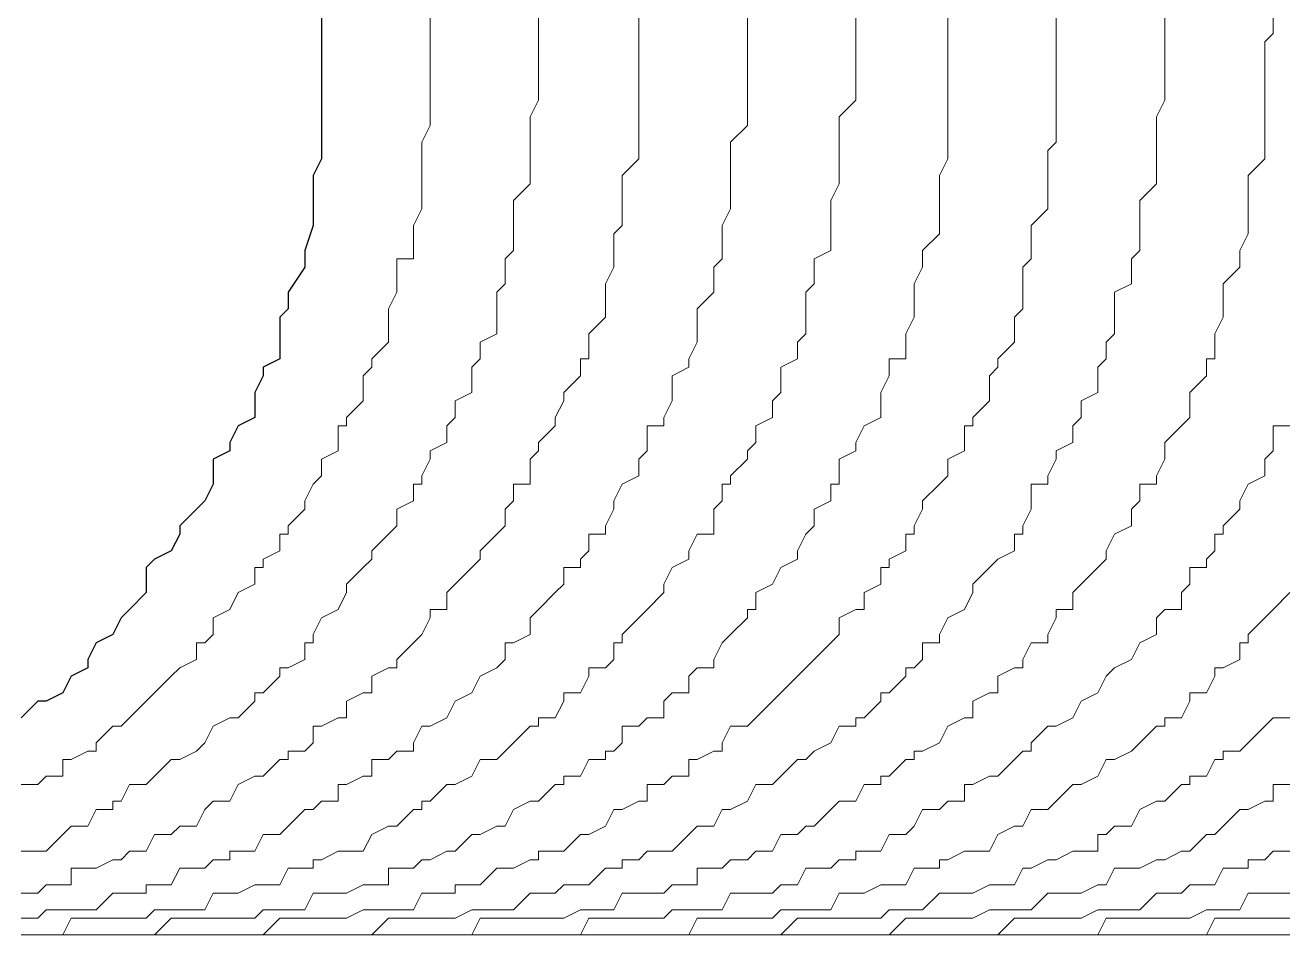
# Model space of a CAD drawing. Header units: millimetres. Extents: x 37084 to 180780, y -153145 to -16322.
# Drawn here: x 70329.1 to 70643.2, y -115384.8 to -115158.1 of the extents above; entities that cross this region are included whole.
import ezdxf

# ---------------------------------------------------------------- set-up
doc = ezdxf.new("R2010")
doc.units = ezdxf.units.MM
doc.header["$MEASUREMENT"] = 0
doc.linetypes.add('CONTINU', pattern=[0])
doc.layers.add('00', color=5, linetype='Continuous', lineweight=9)

# ---------------------------------------------------------------- blocks, each defined once
blk = doc.blocks.new('MBA')
at = {"color": 0, "linetype": 'ByBlock', "lineweight": 25}
blk.add_lwpolyline([(1952764.27, 286732.44), (1952764.27, 286728.27), (1952764.27, 286722.03), (1952764.27, 286719.95), (1952764.27, 286717.87), (1952764.27, 286711.63), (1952764.27, 286707.47), (1952764.27, 286705.39), (1952764.27, 286699.15), (1952764.27, 286697.07), (1952762.19, 286692.91), (1952762.19, 286686.67), (1952762.19, 286684.59), (1952762.19, 286680.43), (1952760.11, 286674.19), (1952760.11, 286672.11), (1952760.11, 286670.03), (1952755.95, 286663.79), (1952755.95, 286659.63), (1952753.87, 286657.55), (1952753.87, 286653.39), (1952753.87, 286647.15), (1952749.71, 286645.07), (1952749.71, 286642.99), (1952747.63, 286638.83), (1952747.63, 286632.59), (1952743.47, 286630.51), (1952741.39, 286626.35), (1952741.39, 286624.27), (1952737.23, 286622.19), (1952737.23, 286615.95), (1952735.15, 286611.79), (1952733.07, 286609.71), (1952728.91, 286605.55), (1952728.91, 286603.47), (1952726.83, 286599.31), (1952722.67, 286597.22), (1952720.59, 286595.14), (1952720.59, 286588.9), (1952716.43, 286584.74), (1952714.35, 286582.66), (1952712.27, 286578.5), (1952708.1, 286576.42), (1952706.02, 286572.26), (1952706.02, 286570.18), (1952701.86, 286568.1), (1952699.78, 286563.94), (1952695.62, 286561.86), (1952693.54, 286561.86), (1952689.38, 286557.7)], dxfattribs=at)
at = {"color": 0, "linetype": 'ByBlock', "lineweight": 13}
for points in [[(1952791.31, 286732.44), (1952791.31, 286728.27), (1952791.31, 286726.19), (1952791.31, 286722.03), (1952791.31, 286719.95), (1952791.31, 286717.87), (1952791.31, 286713.71), (1952791.31, 286711.63), (1952791.31, 286707.47), (1952791.31, 286705.39), (1952789.23, 286701.23), (1952789.23, 286699.15), (1952789.23, 286697.07), (1952789.23, 286692.91), (1952789.23, 286690.83), (1952789.23, 286686.67), (1952789.23, 286684.59), (1952787.15, 286680.43), (1952787.15, 286678.35), (1952787.15, 286674.19), (1952787.15, 286672.11), (1952782.99, 286672.11), (1952782.99, 286670.03), (1952782.99, 286665.87), (1952782.99, 286663.79), (1952780.91, 286659.63), (1952780.91, 286657.55), (1952780.91, 286653.39), (1952780.91, 286651.31), (1952776.75, 286647.15), (1952776.75, 286645.07), (1952774.67, 286642.99), (1952774.67, 286638.83), (1952774.67, 286636.75), (1952770.51, 286632.59), (1952770.51, 286630.51), (1952768.43, 286630.51), (1952768.43, 286626.35), (1952768.43, 286624.27), (1952764.27, 286622.19), (1952764.27, 286618.03), (1952762.19, 286615.95), (1952760.11, 286611.79), (1952760.11, 286609.71), (1952755.95, 286605.55), (1952755.95, 286603.47), (1952753.87, 286603.47), (1952753.87, 286599.31), (1952749.71, 286597.22), (1952749.71, 286595.14), (1952747.63, 286595.14), (1952747.63, 286590.98), (1952743.47, 286588.9), (1952741.39, 286584.74), (1952737.23, 286582.66), (1952737.23, 286578.5), (1952735.15, 286576.42), (1952733.07, 286576.42), (1952733.07, 286572.26), (1952728.91, 286570.18), (1952726.83, 286568.1), (1952722.67, 286563.94), (1952720.59, 286561.86), (1952716.43, 286557.7), (1952714.35, 286555.62), (1952712.27, 286555.62), (1952708.1, 286551.46), (1952708.1, 286549.38), (1952706.02, 286549.38), (1952701.86, 286547.3), (1952699.78, 286547.3), (1952699.78, 286543.14), (1952695.62, 286543.14), (1952693.54, 286541.06), (1952689.38, 286541.06)], [(1952818.35, 286732.44), (1952818.35, 286728.27), (1952818.35, 286726.19), (1952818.35, 286722.03), (1952818.35, 286719.95), (1952818.35, 286717.87), (1952818.35, 286713.71), (1952818.35, 286711.63), (1952816.27, 286707.47), (1952816.27, 286705.39), (1952816.27, 286701.23), (1952816.27, 286699.15), (1952816.27, 286697.07), (1952816.27, 286692.91), (1952816.27, 286690.83), (1952812.11, 286686.67), (1952812.11, 286684.59), (1952812.11, 286680.43), (1952812.11, 286678.35), (1952812.11, 286674.19), (1952810.03, 286672.11), (1952810.03, 286670.03), (1952810.03, 286665.87), (1952807.95, 286663.79), (1952807.95, 286659.63), (1952807.95, 286657.55), (1952807.95, 286653.39), (1952803.79, 286651.31), (1952803.79, 286647.15), (1952801.71, 286645.07), (1952801.71, 286642.99), (1952801.71, 286638.83), (1952797.55, 286636.75), (1952797.55, 286632.59), (1952795.47, 286630.51), (1952795.47, 286626.35), (1952791.31, 286624.27), (1952791.31, 286622.19), (1952789.23, 286618.03), (1952789.23, 286615.95), (1952787.15, 286615.95), (1952787.15, 286611.79), (1952782.99, 286609.71), (1952782.99, 286605.55), (1952780.91, 286603.47), (1952776.75, 286599.31), (1952776.75, 286597.22), (1952774.67, 286595.14), (1952770.51, 286590.98), (1952770.51, 286588.9), (1952768.43, 286584.74), (1952764.27, 286582.66), (1952762.19, 286578.5), (1952762.19, 286576.42), (1952760.11, 286576.42), (1952760.11, 286572.26), (1952755.95, 286570.18), (1952753.87, 286570.18), (1952753.87, 286568.1), (1952749.71, 286563.94), (1952747.63, 286563.94), (1952747.63, 286561.86), (1952743.47, 286557.7), (1952741.39, 286557.7), (1952737.23, 286555.62), (1952735.15, 286551.46), (1952733.07, 286549.38), (1952728.91, 286547.3), (1952726.83, 286547.3), (1952722.67, 286543.14), (1952720.59, 286541.06), (1952716.43, 286541.06), (1952714.35, 286536.9), (1952712.27, 286536.9), (1952712.27, 286534.82), (1952708.1, 286534.82), (1952706.02, 286530.66), (1952701.86, 286530.66), (1952699.78, 286528.58), (1952695.62, 286524.42), (1952693.54, 286524.42), (1952689.38, 286524.42)], [(1952843.32, 286732.44), (1952843.32, 286728.27), (1952843.32, 286726.19), (1952843.32, 286722.03), (1952843.32, 286719.95), (1952843.32, 286717.87), (1952843.32, 286713.71), (1952843.32, 286711.63), (1952843.32, 286707.47), (1952843.32, 286705.39), (1952843.32, 286701.23), (1952843.32, 286699.15), (1952843.32, 286697.07), (1952839.15, 286692.91), (1952839.15, 286690.83), (1952839.15, 286686.67), (1952839.15, 286684.59), (1952839.15, 286680.43), (1952837.07, 286678.35), (1952837.07, 286674.19), (1952837.07, 286672.11), (1952837.07, 286670.03), (1952834.99, 286665.87), (1952834.99, 286663.79), (1952834.99, 286659.63), (1952834.99, 286657.55), (1952830.83, 286653.39), (1952830.83, 286651.31), (1952830.83, 286647.15), (1952828.75, 286647.15), (1952828.75, 286645.07), (1952828.75, 286642.99), (1952824.59, 286638.83), (1952824.59, 286636.75), (1952822.51, 286632.59), (1952822.51, 286630.51), (1952818.35, 286626.35), (1952818.35, 286624.27), (1952816.27, 286622.19), (1952816.27, 286618.03), (1952816.27, 286615.95), (1952812.11, 286615.95), (1952812.11, 286611.79), (1952810.03, 286609.71), (1952810.03, 286605.55), (1952807.95, 286603.47), (1952803.79, 286599.31), (1952803.79, 286597.22), (1952801.71, 286595.14), (1952797.55, 286590.98), (1952795.47, 286588.9), (1952795.47, 286584.74), (1952791.31, 286584.74), (1952791.31, 286582.66), (1952789.23, 286578.5), (1952787.15, 286576.42), (1952782.99, 286572.26), (1952782.99, 286570.18), (1952780.91, 286570.18), (1952776.75, 286568.1), (1952776.75, 286563.94), (1952774.67, 286563.94), (1952770.51, 286561.86), (1952770.51, 286557.7), (1952768.43, 286557.7), (1952764.27, 286555.62), (1952762.19, 286555.62), (1952762.19, 286551.46), (1952760.11, 286549.38), (1952755.95, 286549.38), (1952755.95, 286547.3), (1952753.87, 286547.3), (1952749.71, 286543.14), (1952747.63, 286543.14), (1952743.47, 286541.06), (1952741.39, 286536.9), (1952737.23, 286536.9), (1952735.15, 286534.82), (1952733.07, 286530.66), (1952728.91, 286530.66), (1952726.83, 286528.58), (1952722.67, 286528.58), (1952720.59, 286524.42), (1952716.43, 286524.42), (1952714.35, 286522.34), (1952712.27, 286522.34), (1952708.1, 286520.26), (1952706.02, 286520.26), (1952701.86, 286520.26), (1952701.86, 286516.1), (1952699.78, 286516.1), (1952695.62, 286516.1), (1952693.54, 286514.02), (1952689.38, 286514.02)], [(1952870.36, 286732.44), (1952870.36, 286728.27), (1952870.36, 286726.19), (1952870.36, 286722.03), (1952870.36, 286719.95), (1952870.36, 286717.87), (1952870.36, 286713.71), (1952870.36, 286711.63), (1952870.36, 286707.47), (1952870.36, 286705.39), (1952866.2, 286701.23), (1952866.2, 286699.15), (1952866.2, 286697.07), (1952866.2, 286692.91), (1952866.2, 286690.83), (1952866.2, 286686.67), (1952866.2, 286684.59), (1952864.12, 286680.43), (1952864.12, 286678.35), (1952864.12, 286674.19), (1952864.12, 286672.11), (1952862.04, 286670.03), (1952862.04, 286665.87), (1952862.04, 286663.79), (1952857.88, 286659.63), (1952857.88, 286657.55), (1952857.88, 286653.39), (1952857.88, 286651.31), (1952855.8, 286647.15), (1952855.8, 286645.07), (1952851.64, 286642.99), (1952851.64, 286638.83), (1952851.64, 286636.75), (1952849.56, 286632.59), (1952849.56, 286630.51), (1952845.4, 286630.51), (1952845.4, 286626.35), (1952845.4, 286624.27), (1952843.32, 286622.19), (1952843.32, 286618.03), (1952839.15, 286615.95), (1952837.07, 286611.79), (1952837.07, 286609.71), (1952834.99, 286605.55), (1952834.99, 286603.47), (1952830.83, 286603.47), (1952830.83, 286599.31), (1952828.75, 286597.22), (1952828.75, 286595.14), (1952824.59, 286595.14), (1952824.59, 286590.98), (1952822.51, 286588.9), (1952818.35, 286584.74), (1952816.27, 286582.66), (1952816.27, 286578.5), (1952812.11, 286576.42), (1952810.03, 286576.42), (1952810.03, 286572.26), (1952807.95, 286570.18), (1952803.79, 286568.1), (1952801.71, 286563.94), (1952797.55, 286561.86), (1952795.47, 286557.7), (1952791.31, 286555.62), (1952789.23, 286555.62), (1952787.15, 286551.46), (1952787.15, 286549.38), (1952782.99, 286549.38), (1952780.91, 286547.3), (1952776.75, 286547.3), (1952776.75, 286543.14), (1952774.67, 286543.14), (1952770.51, 286541.06), (1952768.43, 286541.06), (1952768.43, 286536.9), (1952764.27, 286536.9), (1952762.19, 286534.82), (1952760.11, 286534.82), (1952755.95, 286530.66), (1952753.87, 286528.58), (1952749.71, 286528.58), (1952747.63, 286524.42), (1952743.47, 286524.42), (1952741.39, 286524.42), (1952741.39, 286522.34), (1952737.23, 286522.34), (1952735.15, 286520.26), (1952733.07, 286520.26), (1952728.91, 286520.26), (1952726.83, 286516.1), (1952722.67, 286516.1), (1952720.59, 286516.1), (1952720.59, 286514.02), (1952716.43, 286514.02), (1952714.35, 286514.02), (1952712.27, 286514.02), (1952708.1, 286509.86), (1952706.02, 286509.86), (1952701.86, 286509.86), (1952699.78, 286509.86), (1952695.62, 286509.86), (1952693.54, 286507.78), (1952689.38, 286507.78)], [(1952897.4, 286732.44), (1952897.4, 286728.27), (1952897.4, 286726.19), (1952897.4, 286722.03), (1952897.4, 286719.95), (1952897.4, 286717.87), (1952897.4, 286713.71), (1952897.4, 286711.63), (1952893.24, 286707.47), (1952893.24, 286705.39), (1952893.24, 286701.23), (1952893.24, 286699.15), (1952893.24, 286697.07), (1952893.24, 286692.91), (1952893.24, 286690.83), (1952891.16, 286686.67), (1952891.16, 286684.59), (1952891.16, 286680.43), (1952891.16, 286678.35), (1952891.16, 286674.19), (1952887, 286672.11), (1952887, 286670.03), (1952887, 286665.87), (1952884.92, 286663.79), (1952884.92, 286659.63), (1952884.92, 286657.55), (1952884.92, 286653.39), (1952882.84, 286651.31), (1952882.84, 286647.15), (1952878.68, 286645.07), (1952878.68, 286642.99), (1952878.68, 286638.83), (1952876.6, 286636.75), (1952876.6, 286632.59), (1952872.44, 286630.51), (1952872.44, 286626.35), (1952870.36, 286624.27), (1952870.36, 286622.19), (1952866.2, 286618.03), (1952866.2, 286615.95), (1952864.12, 286615.95), (1952864.12, 286611.79), (1952862.04, 286609.71), (1952862.04, 286605.55), (1952862.04, 286603.47), (1952857.88, 286603.47), (1952855.8, 286599.31), (1952855.8, 286597.22), (1952851.64, 286595.14), (1952849.56, 286590.98), (1952849.56, 286588.9), (1952845.4, 286584.74), (1952843.32, 286582.66), (1952839.15, 286578.5), (1952839.15, 286576.42), (1952837.07, 286576.42), (1952837.07, 286572.26), (1952834.99, 286570.18), (1952830.83, 286570.18), (1952830.83, 286568.1), (1952828.75, 286563.94), (1952824.59, 286563.94), (1952824.59, 286561.86), (1952822.51, 286557.7), (1952818.35, 286557.7), (1952818.35, 286555.62), (1952816.27, 286555.62), (1952812.11, 286551.46), (1952810.03, 286549.38), (1952807.95, 286547.3), (1952803.79, 286547.3), (1952801.71, 286543.14), (1952797.55, 286541.06), (1952795.47, 286541.06), (1952791.31, 286536.9), (1952789.23, 286536.9), (1952789.23, 286534.82), (1952787.15, 286534.82), (1952782.99, 286530.66), (1952780.91, 286530.66), (1952776.75, 286528.58), (1952774.67, 286524.42), (1952770.51, 286524.42), (1952768.43, 286524.42), (1952764.27, 286522.34), (1952762.19, 286522.34), (1952762.19, 286520.26), (1952760.11, 286520.26), (1952755.95, 286520.26), (1952753.87, 286516.1), (1952749.71, 286516.1), (1952747.63, 286516.1), (1952743.47, 286514.02), (1952741.39, 286514.02), (1952737.23, 286514.02), (1952735.15, 286509.86), (1952733.07, 286509.86), (1952728.91, 286509.86), (1952726.83, 286509.86), (1952722.67, 286509.86), (1952720.59, 286507.78), (1952716.43, 286507.78), (1952714.35, 286507.78), (1952712.27, 286507.78), (1952708.1, 286507.78), (1952706.02, 286507.78), (1952701.86, 286507.78), (1952699.78, 286503.62), (1952695.62, 286503.62), (1952693.54, 286503.62), (1952689.38, 286503.62)], [(1952920.28, 286732.44), (1952920.28, 286728.27), (1952920.28, 286726.19), (1952920.28, 286722.03), (1952920.28, 286719.95), (1952920.28, 286717.87), (1952920.28, 286713.71), (1952920.28, 286711.63), (1952920.28, 286707.47), (1952920.28, 286705.39), (1952920.28, 286701.23), (1952920.28, 286699.15), (1952920.28, 286697.07), (1952918.2, 286692.91), (1952918.2, 286690.83), (1952918.2, 286686.67), (1952918.2, 286684.59), (1952918.2, 286680.43), (1952918.2, 286678.35), (1952914.04, 286674.19), (1952914.04, 286672.11), (1952914.04, 286670.03), (1952911.96, 286665.87), (1952911.96, 286663.79), (1952911.96, 286659.63), (1952911.96, 286657.55), (1952909.88, 286653.39), (1952909.88, 286651.31), (1952909.88, 286647.15), (1952905.72, 286647.15), (1952905.72, 286645.07), (1952905.72, 286642.99), (1952903.64, 286638.83), (1952903.64, 286636.75), (1952903.64, 286632.59), (1952899.48, 286630.51), (1952897.4, 286626.35), (1952897.4, 286624.27), (1952893.24, 286622.19), (1952893.24, 286618.03), (1952893.24, 286615.95), (1952891.16, 286615.95), (1952891.16, 286611.79), (1952887, 286609.71), (1952887, 286605.55), (1952884.92, 286603.47), (1952882.84, 286599.31), (1952882.84, 286597.22), (1952878.68, 286595.14), (1952876.6, 286590.98), (1952872.44, 286588.9), (1952872.44, 286584.74), (1952870.36, 286584.74), (1952870.36, 286582.66), (1952866.2, 286578.5), (1952864.12, 286576.42), (1952862.04, 286572.26), (1952862.04, 286570.18), (1952857.88, 286570.18), (1952855.8, 286568.1), (1952855.8, 286563.94), (1952851.64, 286563.94), (1952849.56, 286561.86), (1952849.56, 286557.7), (1952845.4, 286557.7), (1952843.32, 286555.62), (1952839.15, 286555.62), (1952839.15, 286551.46), (1952837.07, 286549.38), (1952834.99, 286549.38), (1952834.99, 286547.3), (1952830.83, 286547.3), (1952828.75, 286543.14), (1952824.59, 286543.14), (1952824.59, 286541.06), (1952822.51, 286541.06), (1952818.35, 286536.9), (1952816.27, 286536.9), (1952812.11, 286534.82), (1952810.03, 286530.66), (1952807.95, 286530.66), (1952803.79, 286528.58), (1952801.71, 286528.58), (1952797.55, 286524.42), (1952795.47, 286524.42), (1952791.31, 286522.34), (1952789.23, 286522.34), (1952787.15, 286520.26), (1952782.99, 286520.26), (1952780.91, 286520.26), (1952780.91, 286516.1), (1952776.75, 286516.1), (1952774.67, 286516.1), (1952770.51, 286514.02), (1952768.43, 286514.02), (1952764.27, 286514.02), (1952762.19, 286514.02), (1952760.11, 286509.86), (1952755.95, 286509.86), (1952753.87, 286509.86), (1952749.71, 286509.86), (1952747.63, 286507.78), (1952743.47, 286507.78), (1952741.39, 286507.78), (1952737.23, 286507.78), (1952735.15, 286507.78), (1952733.07, 286507.78), (1952728.91, 286507.78), (1952726.83, 286507.78), (1952722.67, 286503.62), (1952720.59, 286503.62), (1952716.43, 286503.62), (1952714.35, 286503.62), (1952712.27, 286503.62), (1952708.1, 286503.62), (1952706.02, 286503.62), (1952701.86, 286503.62), (1952699.78, 286503.62)], [(1952947.32, 286732.44), (1952947.32, 286728.27), (1952947.32, 286726.19), (1952947.32, 286722.03), (1952947.32, 286719.95), (1952947.32, 286717.87), (1952947.32, 286713.71), (1952947.32, 286711.63), (1952947.32, 286707.47), (1952947.32, 286705.39), (1952947.32, 286701.23), (1952945.24, 286699.15), (1952945.24, 286697.07), (1952945.24, 286692.91), (1952945.24, 286690.83), (1952945.24, 286686.67), (1952945.24, 286684.59), (1952941.08, 286680.43), (1952941.08, 286678.35), (1952941.08, 286674.19), (1952941.08, 286672.11), (1952939, 286670.03), (1952939, 286665.87), (1952939, 286663.79), (1952939, 286659.63), (1952936.92, 286657.55), (1952936.92, 286653.39), (1952936.92, 286651.31), (1952932.76, 286647.15), (1952932.76, 286645.07), (1952930.68, 286642.99), (1952930.68, 286638.83), (1952930.68, 286636.75), (1952926.52, 286632.59), (1952926.52, 286630.51), (1952924.44, 286630.51), (1952924.44, 286626.35), (1952924.44, 286624.27), (1952920.28, 286622.19), (1952920.28, 286618.03), (1952918.2, 286615.95), (1952914.04, 286611.79), (1952914.04, 286609.71), (1952911.96, 286605.55), (1952911.96, 286603.47), (1952909.88, 286603.47), (1952909.88, 286599.31), (1952905.72, 286597.22), (1952905.72, 286595.14), (1952903.64, 286595.14), (1952903.64, 286590.98), (1952899.48, 286588.9), (1952899.48, 286584.74), (1952897.4, 286584.74), (1952893.24, 286582.66), (1952893.24, 286578.5), (1952891.16, 286576.42), (1952887, 286572.26), (1952884.92, 286570.18), (1952882.84, 286568.1), (1952878.68, 286563.94), (1952876.6, 286561.86), (1952872.44, 286557.7), (1952870.36, 286555.62), (1952866.2, 286555.62), (1952864.12, 286551.46), (1952864.12, 286549.38), (1952862.04, 286549.38), (1952857.88, 286547.3), (1952855.8, 286547.3), (1952855.8, 286543.14), (1952851.64, 286543.14), (1952849.56, 286541.06), (1952845.4, 286541.06), (1952845.4, 286536.9), (1952843.32, 286536.9), (1952839.15, 286534.82), (1952837.07, 286534.82), (1952834.99, 286530.66), (1952830.83, 286528.58), (1952828.75, 286528.58), (1952824.59, 286524.42), (1952822.51, 286524.42), (1952818.35, 286524.42), (1952818.35, 286522.34), (1952816.27, 286522.34), (1952812.11, 286520.26), (1952810.03, 286520.26), (1952807.95, 286520.26), (1952803.79, 286516.1), (1952801.71, 286516.1), (1952797.55, 286516.1), (1952797.55, 286514.02), (1952795.47, 286514.02), (1952791.31, 286514.02), (1952789.23, 286514.02), (1952787.15, 286509.86), (1952782.99, 286509.86), (1952780.91, 286509.86), (1952776.75, 286509.86), (1952774.67, 286509.86), (1952770.51, 286507.78), (1952768.43, 286507.78), (1952764.27, 286507.78), (1952762.19, 286507.78), (1952760.11, 286507.78), (1952755.95, 286507.78), (1952753.87, 286507.78), (1952749.71, 286503.62), (1952747.63, 286503.62), (1952743.47, 286503.62), (1952741.39, 286503.62), (1952737.23, 286503.62), (1952735.15, 286503.62), (1952733.07, 286503.62), (1952728.91, 286503.62), (1952726.83, 286503.62)], [(1952974.37, 286732.44), (1952974.37, 286728.27), (1952974.37, 286726.19), (1952974.37, 286722.03), (1952974.37, 286719.95), (1952974.37, 286717.87), (1952974.37, 286713.71), (1952974.37, 286711.63), (1952972.29, 286707.47), (1952972.29, 286705.39), (1952972.29, 286701.23), (1952972.29, 286699.15), (1952972.29, 286697.07), (1952972.29, 286692.91), (1952972.29, 286690.83), (1952968.12, 286686.67), (1952968.12, 286684.59), (1952968.12, 286680.43), (1952968.12, 286678.35), (1952968.12, 286674.19), (1952966.04, 286672.11), (1952966.04, 286670.03), (1952966.04, 286665.87), (1952961.88, 286663.79), (1952961.88, 286659.63), (1952961.88, 286657.55), (1952961.88, 286653.39), (1952959.8, 286651.31), (1952959.8, 286647.15), (1952957.72, 286645.07), (1952957.72, 286642.99), (1952957.72, 286638.83), (1952953.56, 286636.75), (1952953.56, 286632.59), (1952951.48, 286630.51), (1952951.48, 286626.35), (1952947.32, 286624.27), (1952947.32, 286622.19), (1952945.24, 286618.03), (1952945.24, 286615.95), (1952941.08, 286615.95), (1952941.08, 286611.79), (1952941.08, 286609.71), (1952939, 286605.55), (1952939, 286603.47), (1952936.92, 286603.47), (1952936.92, 286599.31), (1952932.76, 286597.22), (1952930.68, 286595.14), (1952926.52, 286590.98), (1952926.52, 286588.9), (1952924.44, 286584.74), (1952920.28, 286582.66), (1952918.2, 286578.5), (1952918.2, 286576.42), (1952914.04, 286576.42), (1952914.04, 286572.26), (1952911.96, 286570.18), (1952909.88, 286570.18), (1952909.88, 286568.1), (1952905.72, 286563.94), (1952903.64, 286563.94), (1952903.64, 286561.86), (1952899.48, 286557.7), (1952897.4, 286557.7), (1952897.4, 286555.62), (1952893.24, 286555.62), (1952891.16, 286551.46), (1952887, 286549.38), (1952884.92, 286547.3), (1952882.84, 286547.3), (1952878.68, 286543.14), (1952876.6, 286541.06), (1952872.44, 286541.06), (1952870.36, 286536.9), (1952866.2, 286534.82), (1952864.12, 286534.82), (1952862.04, 286530.66), (1952857.88, 286530.66), (1952855.8, 286528.58), (1952851.64, 286524.42), (1952849.56, 286524.42), (1952845.4, 286524.42), (1952843.32, 286522.34), (1952839.15, 286522.34), (1952839.15, 286520.26), (1952837.07, 286520.26), (1952834.99, 286520.26), (1952830.83, 286516.1), (1952828.75, 286516.1), (1952824.59, 286516.1), (1952822.51, 286514.02), (1952818.35, 286514.02), (1952816.27, 286514.02), (1952812.11, 286509.86), (1952810.03, 286509.86), (1952807.95, 286509.86), (1952803.79, 286509.86), (1952801.71, 286509.86), (1952797.55, 286507.78), (1952795.47, 286507.78), (1952791.31, 286507.78), (1952789.23, 286507.78), (1952787.15, 286507.78), (1952782.99, 286507.78), (1952780.91, 286507.78), (1952776.75, 286503.62), (1952774.67, 286503.62), (1952770.51, 286503.62), (1952768.43, 286503.62), (1952764.27, 286503.62), (1952762.19, 286503.62), (1952760.11, 286503.62), (1952755.95, 286503.62), (1952753.87, 286503.62), (1952749.71, 286503.62)], [(1953001.41, 286732.44), (1953001.41, 286728.27), (1952999.33, 286726.19), (1952999.33, 286722.03), (1952999.33, 286719.95), (1952999.33, 286717.87), (1952999.33, 286713.71), (1952999.33, 286711.63), (1952999.33, 286707.47), (1952999.33, 286705.39), (1952999.33, 286701.23), (1952999.33, 286699.15), (1952999.33, 286697.07), (1952995.17, 286692.91), (1952995.17, 286690.83), (1952995.17, 286686.67), (1952995.17, 286684.59), (1952995.17, 286680.43), (1952995.17, 286678.35), (1952993.09, 286674.19), (1952993.09, 286672.11), (1952993.09, 286670.03), (1952988.93, 286665.87), (1952988.93, 286663.79), (1952988.93, 286659.63), (1952988.93, 286657.55), (1952986.85, 286653.39), (1952986.85, 286651.31), (1952986.85, 286647.15), (1952984.77, 286647.15), (1952984.77, 286645.07), (1952984.77, 286642.99), (1952980.61, 286638.83), (1952980.61, 286636.75), (1952980.61, 286632.59), (1952978.53, 286630.51), (1952974.37, 286626.35), (1952974.37, 286624.27), (1952974.37, 286622.19), (1952972.29, 286618.03), (1952972.29, 286615.95), (1952968.12, 286615.95), (1952968.12, 286611.79), (1952966.04, 286609.71), (1952966.04, 286605.55), (1952961.88, 286603.47), (1952959.8, 286599.31), (1952959.8, 286597.22), (1952957.72, 286595.14), (1952953.56, 286590.98), (1952951.48, 286588.9), (1952951.48, 286584.74), (1952947.32, 286584.74), (1952947.32, 286582.66), (1952945.24, 286578.5), (1952945.24, 286576.42), (1952941.08, 286576.42), (1952939, 286572.26), (1952939, 286570.18), (1952936.92, 286570.18), (1952932.76, 286568.1), (1952932.76, 286563.94), (1952930.68, 286563.94), (1952926.52, 286561.86), (1952926.52, 286557.7), (1952924.44, 286557.7), (1952920.28, 286555.62), (1952918.2, 286551.46), (1952914.04, 286549.38), (1952911.96, 286549.38), (1952911.96, 286547.3), (1952909.88, 286547.3), (1952905.72, 286543.14), (1952903.64, 286543.14), (1952903.64, 286541.06), (1952899.48, 286541.06), (1952897.4, 286536.9), (1952893.24, 286536.9), (1952891.16, 286534.82), (1952887, 286530.66), (1952884.92, 286530.66), (1952882.84, 286528.58), (1952878.68, 286528.58), (1952876.6, 286524.42), (1952872.44, 286524.42), (1952870.36, 286522.34), (1952866.2, 286522.34), (1952864.12, 286520.26), (1952862.04, 286520.26), (1952857.88, 286520.26), (1952857.88, 286516.1), (1952855.8, 286516.1), (1952851.64, 286516.1), (1952849.56, 286514.02), (1952845.4, 286514.02), (1952843.32, 286514.02), (1952839.15, 286514.02), (1952837.07, 286509.86), (1952834.99, 286509.86), (1952830.83, 286509.86), (1952828.75, 286509.86), (1952824.59, 286507.78), (1952822.51, 286507.78), (1952818.35, 286507.78), (1952816.27, 286507.78), (1952812.11, 286507.78), (1952810.03, 286507.78), (1952807.95, 286507.78), (1952803.79, 286507.78), (1952801.71, 286503.62), (1952797.55, 286503.62), (1952795.47, 286503.62), (1952791.31, 286503.62), (1952789.23, 286503.62), (1952787.15, 286503.62), (1952782.99, 286503.62), (1952780.91, 286503.62), (1952776.75, 286503.62)], [(1953005.57, 286630.51), (1953001.41, 286630.51), (1953001.41, 286626.35), (1953001.41, 286624.27), (1952999.33, 286622.19), (1952999.33, 286618.03), (1952995.17, 286615.95), (1952993.09, 286611.79), (1952993.09, 286609.71), (1952988.93, 286605.55), (1952988.93, 286603.47), (1952986.85, 286603.47), (1952986.85, 286599.31), (1952984.77, 286597.22), (1952984.77, 286595.14), (1952980.61, 286595.14), (1952980.61, 286590.98), (1952978.53, 286588.9), (1952978.53, 286584.74), (1952974.37, 286584.74), (1952972.29, 286582.66), (1952972.29, 286578.5), (1952968.12, 286576.42), (1952966.04, 286572.26), (1952961.88, 286570.18), (1952959.8, 286568.1), (1952957.72, 286563.94), (1952953.56, 286561.86), (1952951.48, 286557.7), (1952947.32, 286555.62), (1952945.24, 286555.62), (1952941.08, 286551.46), (1952941.08, 286549.38), (1952939, 286549.38), (1952936.92, 286547.3), (1952932.76, 286543.14), (1952930.68, 286543.14), (1952926.52, 286541.06), (1952924.44, 286541.06), (1952924.44, 286536.9), (1952920.28, 286536.9), (1952918.2, 286534.82), (1952914.04, 286534.82), (1952911.96, 286530.66), (1952909.88, 286528.58), (1952905.72, 286528.58), (1952903.64, 286524.42), (1952899.48, 286524.42), (1952897.4, 286524.42), (1952897.4, 286522.34), (1952893.24, 286522.34), (1952891.16, 286520.26), (1952887, 286520.26), (1952884.92, 286520.26), (1952882.84, 286516.1), (1952878.68, 286516.1), (1952876.6, 286514.02), (1952872.44, 286514.02), (1952870.36, 286514.02), (1952866.2, 286514.02), (1952864.12, 286509.86), (1952862.04, 286509.86), (1952857.88, 286509.86), (1952855.8, 286509.86), (1952851.64, 286509.86), (1952849.56, 286507.78), (1952845.4, 286507.78), (1952843.32, 286507.78), (1952839.15, 286507.78), (1952837.07, 286507.78), (1952834.99, 286507.78), (1952830.83, 286507.78), (1952828.75, 286503.62), (1952824.59, 286503.62), (1952822.51, 286503.62), (1952818.35, 286503.62), (1952816.27, 286503.62), (1952812.11, 286503.62), (1952810.03, 286503.62), (1952807.95, 286503.62), (1952803.79, 286503.62)], [(1953005.57, 286588.9), (1953001.41, 286584.74), (1952999.33, 286582.66), (1952995.17, 286578.5), (1952995.17, 286576.42), (1952993.09, 286576.42), (1952993.09, 286572.26), (1952988.93, 286570.18), (1952986.85, 286570.18), (1952986.85, 286568.1), (1952984.77, 286563.94), (1952980.61, 286563.94), (1952980.61, 286561.86), (1952978.53, 286557.7), (1952974.37, 286557.7), (1952974.37, 286555.62), (1952972.29, 286555.62), (1952968.12, 286551.46), (1952966.04, 286549.38), (1952961.88, 286547.3), (1952959.8, 286547.3), (1952957.72, 286543.14), (1952953.56, 286541.06), (1952951.48, 286541.06), (1952947.32, 286536.9), (1952945.24, 286534.82), (1952941.08, 286534.82), (1952939, 286530.66), (1952936.92, 286530.66), (1952932.76, 286528.58), (1952930.68, 286524.42), (1952926.52, 286524.42), (1952924.44, 286524.42), (1952920.28, 286522.34), (1952918.2, 286522.34), (1952918.2, 286520.26), (1952914.04, 286520.26), (1952911.96, 286520.26), (1952909.88, 286516.1), (1952905.72, 286516.1), (1952903.64, 286516.1), (1952899.48, 286514.02), (1952897.4, 286514.02), (1952893.24, 286514.02), (1952891.16, 286509.86), (1952887, 286509.86), (1952884.92, 286509.86), (1952882.84, 286509.86), (1952878.68, 286509.86), (1952876.6, 286507.78), (1952872.44, 286507.78), (1952870.36, 286507.78), (1952866.2, 286507.78), (1952864.12, 286507.78), (1952862.04, 286507.78), (1952857.88, 286507.78), (1952855.8, 286503.62), (1952851.64, 286503.62), (1952849.56, 286503.62), (1952845.4, 286503.62), (1952843.32, 286503.62), (1952839.15, 286503.62), (1952837.07, 286503.62), (1952834.99, 286503.62), (1952830.83, 286503.62), (1952828.75, 286503.62)], [(1953005.57, 286557.7), (1953001.41, 286557.7), (1952999.33, 286555.62), (1952995.17, 286551.46), (1952993.09, 286549.38), (1952988.93, 286549.38), (1952988.93, 286547.3), (1952986.85, 286547.3), (1952984.77, 286543.14), (1952980.61, 286543.14), (1952980.61, 286541.06), (1952978.53, 286541.06), (1952974.37, 286536.9), (1952972.29, 286536.9), (1952968.12, 286534.82), (1952966.04, 286530.66), (1952961.88, 286530.66), (1952959.8, 286528.58), (1952957.72, 286528.58), (1952957.72, 286524.42), (1952953.56, 286524.42), (1952951.48, 286524.42), (1952947.32, 286522.34), (1952945.24, 286522.34), (1952941.08, 286520.26), (1952939, 286520.26), (1952936.92, 286516.1), (1952932.76, 286516.1), (1952930.68, 286516.1), (1952926.52, 286514.02), (1952924.44, 286514.02), (1952920.28, 286514.02), (1952918.2, 286514.02), (1952914.04, 286509.86), (1952911.96, 286509.86), (1952909.88, 286509.86), (1952905.72, 286509.86), (1952903.64, 286507.78), (1952899.48, 286507.78), (1952897.4, 286507.78), (1952893.24, 286507.78), (1952891.16, 286507.78), (1952887, 286507.78), (1952884.92, 286507.78), (1952882.84, 286507.78), (1952878.68, 286503.62), (1952876.6, 286503.62), (1952872.44, 286503.62), (1952870.36, 286503.62), (1952866.2, 286503.62), (1952864.12, 286503.62), (1952862.04, 286503.62), (1952857.88, 286503.62), (1952855.8, 286503.62)], [(1953005.57, 286541.06), (1953001.41, 286541.06), (1953001.41, 286536.9), (1952999.33, 286536.9), (1952995.17, 286534.82), (1952993.09, 286534.82), (1952988.93, 286530.66), (1952986.85, 286528.58), (1952984.77, 286528.58), (1952980.61, 286524.42), (1952978.53, 286524.42), (1952974.37, 286522.34), (1952972.29, 286522.34), (1952968.12, 286520.26), (1952966.04, 286520.26), (1952961.88, 286520.26), (1952959.8, 286516.1), (1952957.72, 286516.1), (1952953.56, 286514.02), (1952951.48, 286514.02), (1952947.32, 286514.02), (1952945.24, 286514.02), (1952941.08, 286509.86), (1952939, 286509.86), (1952936.92, 286509.86), (1952932.76, 286509.86), (1952930.68, 286509.86), (1952926.52, 286507.78), (1952924.44, 286507.78), (1952920.28, 286507.78), (1952918.2, 286507.78), (1952914.04, 286507.78), (1952911.96, 286507.78), (1952909.88, 286507.78), (1952905.72, 286503.62), (1952903.64, 286503.62), (1952899.48, 286503.62), (1952897.4, 286503.62), (1952893.24, 286503.62), (1952891.16, 286503.62), (1952887, 286503.62), (1952884.92, 286503.62), (1952882.84, 286503.62)], [(1953005.57, 286524.42), (1953001.41, 286524.42), (1952999.33, 286522.34), (1952995.17, 286522.34), (1952995.17, 286520.26), (1952993.09, 286520.26), (1952988.93, 286520.26), (1952986.85, 286516.1), (1952984.77, 286516.1), (1952980.61, 286516.1), (1952978.53, 286514.02), (1952974.37, 286514.02), (1952972.29, 286514.02), (1952968.12, 286509.86), (1952966.04, 286509.86), (1952961.88, 286509.86), (1952959.8, 286509.86), (1952957.72, 286509.86), (1952953.56, 286507.78), (1952951.48, 286507.78), (1952947.32, 286507.78), (1952945.24, 286507.78), (1952941.08, 286507.78), (1952939, 286507.78), (1952936.92, 286507.78), (1952932.76, 286503.62), (1952930.68, 286503.62), (1952926.52, 286503.62), (1952924.44, 286503.62), (1952920.28, 286503.62), (1952918.2, 286503.62), (1952914.04, 286503.62), (1952911.96, 286503.62), (1952909.88, 286503.62), (1952905.72, 286503.62)], [(1953005.57, 286514.02), (1953001.41, 286514.02), (1952999.33, 286514.02), (1952995.17, 286514.02), (1952993.09, 286509.86), (1952988.93, 286509.86), (1952986.85, 286509.86), (1952984.77, 286509.86), (1952980.61, 286507.78), (1952978.53, 286507.78), (1952974.37, 286507.78), (1952972.29, 286507.78), (1952968.12, 286507.78), (1952966.04, 286507.78), (1952961.88, 286507.78), (1952959.8, 286507.78), (1952957.72, 286503.62), (1952953.56, 286503.62), (1952951.48, 286503.62), (1952947.32, 286503.62), (1952945.24, 286503.62), (1952941.08, 286503.62), (1952939, 286503.62), (1952936.92, 286503.62), (1952932.76, 286503.62)], [(1953005.57, 286507.78), (1953001.41, 286507.78), (1952999.33, 286507.78), (1952995.17, 286507.78), (1952993.09, 286507.78), (1952988.93, 286507.78), (1952986.85, 286507.78), (1952984.77, 286503.62), (1952980.61, 286503.62), (1952978.53, 286503.62), (1952974.37, 286503.62), (1952972.29, 286503.62), (1952968.12, 286503.62), (1952966.04, 286503.62), (1952961.88, 286503.62), (1952959.8, 286503.62)], [(1953005.57, 286503.62), (1953001.41, 286503.62), (1952999.33, 286503.62), (1952995.17, 286503.62), (1952993.09, 286503.62), (1952988.93, 286503.62), (1952986.85, 286503.62), (1952984.77, 286503.62)], [(1952699.78, 286503.62), (1952695.62, 286503.62)], [(1952726.83, 286503.62), (1952722.67, 286503.62)], [(1952749.71, 286503.62), (1952747.63, 286503.62)], [(1952776.75, 286503.62), (1952774.67, 286503.62)], [(1952803.79, 286503.62), (1952801.71, 286503.62)], [(1952828.75, 286503.62), (1952824.59, 286503.62)], [(1952855.8, 286503.62), (1952851.64, 286503.62)], [(1952882.84, 286503.62), (1952878.68, 286503.62)], [(1952905.72, 286503.62), (1952903.64, 286503.62)], [(1952932.76, 286503.62), (1952930.68, 286503.62)], [(1952959.8, 286503.62), (1952957.72, 286503.62)], [(1952984.77, 286503.62), (1952980.61, 286503.62)]]:
    blk.add_lwpolyline(points, dxfattribs=at)

msp = doc.modelspace()

# ---------------------------------------------------------------- block references
at = {"layer": '00', "linetype": 'CONTINU', "lineweight": 20}
msp.add_blockref('MBA', (-1882361.32, -401888.42, 0), dxfattribs=at)

doc.saveas('drawing.dxf')
